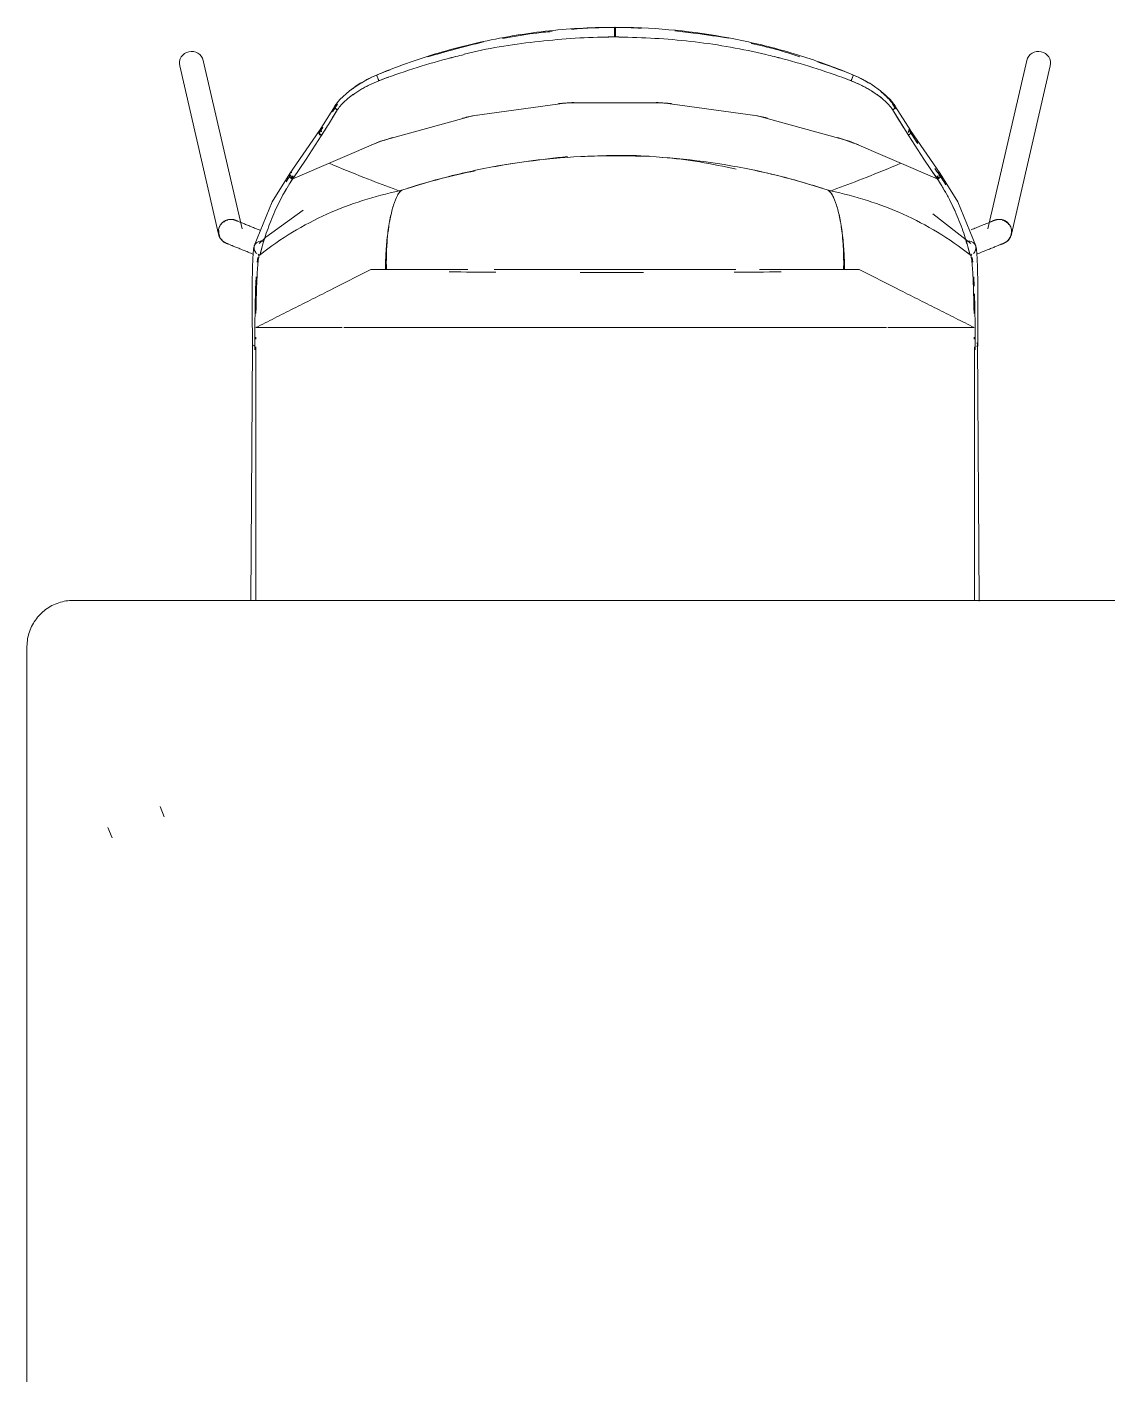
# Model space of a CAD drawing. Header units: millimetres. Extents: x 155920 to 295199, y -4084 to 97293.
# Drawn here: x 188936 to 189633, y 25275 to 26146 of the extents above; entities that cross this region are included whole.
import ezdxf

# ---------------------------------------------------------------- set-up
doc = ezdxf.new("R2010")
doc.units = ezdxf.units.MM
doc.header["$MEASUREMENT"] = 0
doc.layers.add('I-FURN', color=8, linetype='CONTINUOUS', lineweight=9)

msp = doc.modelspace()

# ---------------------------------------------------------------- linework, layer by layer
at = {"layer": 'I-FURN'}
for p, q in [((189315.27, 26145.24), (189315.27, 26145.35)), ((189315.27, 26144.93), (189315.27, 26145.24)), ((189315.27, 26144.43), (189315.27, 26144.93)), ((189315.27, 26143.79), (189315.27, 26144.43)), ((189315.27, 26143.04), (189315.27, 26143.79)), ((189315.73, 26145.35), (189315.73, 26145.24)), ((189315.73, 26145.24), (189315.73, 26144.93)), ((189315.73, 26144.93), (189315.73, 26144.43)), ((189315.73, 26144.43), (189315.73, 26143.79)), ((189315.73, 26143.79), (189315.73, 26143.04)), ((189315.27, 26142.23), (189315.27, 26143.04)), ((189315.27, 26141.43), (189315.27, 26142.23)), ((189315.27, 26140.67), (189315.27, 26141.43)), ((189315.27, 26140.03), (189315.27, 26140.67)), ((189315.28, 26139.54), (189315.27, 26140.03)), ((189315.28, 26139.22), (189315.28, 26139.54)), ((189315.73, 26143.04), (189315.73, 26142.23)), ((189315.73, 26142.23), (189315.73, 26141.43)), ((189315.73, 26141.43), (189315.73, 26140.67)), ((189315.73, 26140.67), (189315.73, 26140.03)), ((189315.73, 26140.03), (189315.73, 26139.54)), ((189315.73, 26139.54), (189315.73, 26139.22)), ((189034.21, 26120.47), (189059.33, 26011.66)), ((189074.53, 26015.17), (189049.41, 26123.98)), ((189581.59, 26123.98), (189556.47, 26015.17)), ((189571.67, 26011.66), (189596.8, 26120.47)), ((189149.24, 26108.14), (189156.43, 26112.22)), ((189161.42, 26114.51), (189161.45, 26114.41)), ((189161.45, 26114.41), (189161.53, 26114.21)), ((189161.53, 26114.21), (189161.65, 26113.91)), ((189161.65, 26113.91), (189161.79, 26113.54)), ((189161.79, 26113.54), (189161.96, 26113.11)), ((189161.96, 26113.11), (189162.14, 26112.66)), ((189162.14, 26112.66), (189162.32, 26112.2)), ((189162.32, 26112.2), (189162.49, 26111.78)), ((189162.49, 26111.78), (189162.64, 26111.4)), ((189162.64, 26111.4), (189162.76, 26111.1)), ((189162.76, 26111.1), (189162.84, 26110.89)), ((189162.84, 26110.89), (189162.88, 26110.78)), ((189468.12, 26110.78), (189468.16, 26110.89)), ((189468.16, 26110.89), (189468.25, 26111.1)), ((189468.25, 26111.1), (189468.37, 26111.4)), ((189468.37, 26111.4), (189468.52, 26111.78)), ((189468.52, 26111.78), (189468.69, 26112.2)), ((189468.69, 26112.2), (189468.87, 26112.66)), ((189468.87, 26112.66), (189469.04, 26113.11)), ((189469.04, 26113.11), (189469.21, 26113.54)), ((189469.21, 26113.54), (189469.36, 26113.91)), ((189469.36, 26113.91), (189469.47, 26114.21)), ((189469.47, 26114.21), (189469.55, 26114.41)), ((189469.55, 26114.41), (189469.59, 26114.51)), ((189481.77, 26108.14), (189474.57, 26112.22)), ((189137.73, 26098.8), (189143.89, 26104.37)), ((189143.89, 26104.37), (189149.24, 26108.14)), ((189487.12, 26104.37), (189481.77, 26108.14)), ((189493.28, 26098.8), (189487.12, 26104.37)), ((189124.23, 26078.22), (189134.63, 26094.72)), ((189136.24, 26092.18), (189132.75, 26086.55)), ((189132.97, 26090.74), (189136.22, 26095.95)), ((189134.54, 26094.58), (189137.73, 26098.8)), ((189284.62, 26096.5), (189223.42, 26088.19)), ((189346.39, 26096.49), (189284.62, 26096.5)), ((189407.59, 26088.19), (189346.39, 26096.49)), ((189496.46, 26094.58), (189493.28, 26098.8)), ((189494.75, 26092.19), (189495.18, 26092.24)), ((189496.81, 26092.7), (189494.76, 26095.98)), ((189494.76, 26092.18), (189505.4, 26075.18)), ((189495.18, 26092.24), (189495.6, 26092.4)), ((189495.6, 26095.23), (189495.19, 26095.28)), ((189495.98, 26095.07), (189495.6, 26095.23)), ((189495.6, 26092.4), (189495.97, 26092.64)), ((189495.97, 26092.64), (189496.28, 26092.96)), ((189496.28, 26094.83), (189495.98, 26095.07)), ((189496.5, 26094.51), (189496.28, 26094.83)), ((189496.28, 26092.96), (189496.49, 26093.33)), ((189506.63, 26078.44), (189496.42, 26094.64)), ((189496.49, 26093.33), (189496.61, 26093.73)), ((189496.61, 26094.13), (189496.5, 26094.51)), ((189496.61, 26093.73), (189496.61, 26094.13)), ((189223.42, 26088.19), (189163.94, 26071.73)), ((189467.07, 26071.73), (189407.59, 26088.19)), ((189105.42, 26050.88), (189124.47, 26078.58)), ((189125.61, 26075.18), (189115.92, 26060.19)), ((189124.24, 26078), (189124.23, 26077.58)), ((189124.36, 26078.39), (189124.24, 26078)), ((189124.28, 26077.05), (189125.55, 26079.03)), ((189124.34, 26077.17), (189124.54, 26076.77)), ((189124.58, 26078.73), (189124.36, 26078.39)), ((189124.54, 26076.77), (189124.84, 26076.43)), ((189124.89, 26079), (189124.58, 26078.73)), ((189124.84, 26076.43), (189125.21, 26076.17)), ((189125.21, 26076.17), (189125.63, 26075.99)), ((189125.55, 26079.03), (189126.61, 26080.68)), ((189128.99, 26080.55), (189125.61, 26075.18)), ((189125.63, 26075.99), (189126.07, 26075.91)), ((189125.86, 26077.78), (189125.69, 26079.26)), ((189504.93, 26075.91), (189505.38, 26075.99)), ((189505.46, 26075.86), (189505.02, 26075.78)), ((189505.31, 26079.26), (189505.12, 26077.58)), ((189505.2, 26077.41), (189505.39, 26079.13)), ((189505.38, 26075.99), (189505.8, 26076.17)), ((189505.4, 26075.18), (189515.08, 26060.19)), ((189510.82, 26070.74), (189505.46, 26079.03)), ((189505.88, 26076.04), (189505.46, 26075.86)), ((189505.8, 26076.17), (189506.16, 26076.43)), ((189506.25, 26076.3), (189505.88, 26076.04)), ((189506.42, 26078.73), (189506.11, 26079)), ((189506.16, 26076.43), (189506.46, 26076.77)), ((189506.2, 26078.87), (189506.51, 26078.6)), ((189506.54, 26076.64), (189506.25, 26076.3)), ((189506.64, 26078.39), (189506.42, 26078.73)), ((189506.46, 26076.77), (189506.67, 26077.17)), ((189506.51, 26078.6), (189506.73, 26078.26)), ((189525.58, 26050.88), (189506.54, 26078.58)), ((189506.75, 26077.03), (189506.54, 26076.64)), ((189506.76, 26078), (189506.64, 26078.39)), ((189506.67, 26077.17), (189506.77, 26077.58)), ((189506.73, 26078.26), (189506.84, 26077.87)), ((189506.85, 26077.45), (189506.75, 26077.03)), ((189163.94, 26071.73), (189107.29, 26047.42)), ((189523.71, 26047.42), (189467.07, 26071.73)), ((189115.92, 26060.19), (189107.29, 26047.42)), ((189515.08, 26060.19), (189523.71, 26047.42)), ((189093.88, 26032.5), (189105.42, 26050.88)), ((189105.02, 26049.58), (189105.06, 26050.06)), ((189105.09, 26049.1), (189105.02, 26049.58)), ((189105.06, 26050.06), (189105.21, 26050.51)), ((189105.27, 26048.66), (189105.09, 26049.1)), ((189105.21, 26050.51), (189107.28, 26047.55)), ((189105.54, 26048.26), (189105.27, 26048.66)), ((189105.9, 26047.94), (189105.54, 26048.26)), ((189107.28, 26047.55), (189107.17, 26049.32)), ((189107.18, 26049.32), (189107.28, 26047.55)), ((189107.28, 26047.55), (189107.22, 26049.36)), ((189107.28, 26047.55), (189107.22, 26049.36)), ((189523.86, 26051.54), (189522.75, 26053.1)), ((189523.78, 26049.36), (189523.72, 26047.55)), ((189523.78, 26049.36), (189523.72, 26047.55)), ((189523.83, 26049.32), (189523.72, 26047.55)), ((189523.72, 26047.55), (189523.83, 26049.32)), ((189523.72, 26047.55), (189524.55, 26048.73)), ((189524.78, 26049.07), (189525.79, 26050.51)), ((189525.46, 26048.26), (189525.1, 26047.94)), ((189525.74, 26048.66), (189525.46, 26048.26)), ((189537.12, 26032.5), (189525.58, 26050.88)), ((189525.92, 26049.1), (189525.74, 26048.66)), ((189525.79, 26050.51), (189525.94, 26050.06)), ((189525.99, 26049.58), (189525.92, 26049.1)), ((189525.94, 26050.06), (189525.99, 26049.58)), ((189106.33, 26047.71), (189105.9, 26047.94)), ((189106.8, 26047.58), (189106.33, 26047.71)), ((189107.28, 26047.55), (189106.8, 26047.58)), ((189524.21, 26047.58), (189523.72, 26047.55)), ((189524.67, 26047.71), (189524.21, 26047.58)), ((189525.1, 26047.94), (189524.67, 26047.71)), ((189082.38, 26004.07), (189093.88, 26032.5)), ((189548.62, 26004.07), (189537.12, 26032.5)), ((189114.07, 26027.18), (189089.81, 26009.65)), ((189545.38, 26005.75), (189520.81, 26024.92)), ((189059.21, 26013.36), (189059.22, 26013.68)), ((189059.21, 26013.04), (189059.21, 26013.36)), ((189059.22, 26013.68), (189059.24, 26013.99)), ((189059.24, 26013.99), (189059.28, 26014.31)), ((189059.28, 26014.31), (189059.33, 26014.63)), ((189059.33, 26014.63), (189059.39, 26014.94)), ((189059.39, 26014.94), (189059.46, 26015.25)), ((189059.46, 26015.25), (189059.55, 26015.56)), ((189059.55, 26015.56), (189059.65, 26015.87)), ((189059.65, 26015.87), (189059.76, 26016.17)), ((189059.76, 26016.17), (189059.79, 26016.25)), ((189059.79, 26016.25), (189059.92, 26016.54)), ((189059.92, 26016.54), (189060.05, 26016.83)), ((189060.05, 26016.83), (189060.2, 26017.11)), ((189060.2, 26017.11), (189060.36, 26017.39)), ((189060.36, 26017.39), (189060.53, 26017.66)), ((189060.53, 26017.66), (189060.72, 26017.92)), ((189060.72, 26017.92), (189060.91, 26018.18)), ((189060.91, 26018.18), (189061.11, 26018.43)), ((189061.11, 26018.43), (189061.32, 26018.67)), ((189061.32, 26018.67), (189061.54, 26018.9)), ((189061.54, 26018.9), (189061.77, 26019.12)), ((189061.77, 26019.12), (189062.01, 26019.33)), ((189062.01, 26019.33), (189062.26, 26019.54)), ((189062.26, 26019.54), (189062.52, 26019.73)), ((189062.52, 26019.73), (189062.78, 26019.91)), ((189062.78, 26019.91), (189063.05, 26020.08)), ((189063.05, 26020.08), (189063.33, 26020.24)), ((189063.33, 26020.24), (189063.61, 26020.39)), ((189063.61, 26020.39), (189063.9, 26020.53)), ((189063.9, 26020.53), (189064.19, 26020.66)), ((189064.19, 26020.66), (189064.49, 26020.77)), ((189064.49, 26020.77), (189064.79, 26020.88)), ((189064.79, 26020.88), (189065.1, 26020.97)), ((189065.1, 26020.97), (189065.41, 26021.05)), ((189065.41, 26021.05), (189065.72, 26021.11)), ((189065.72, 26021.11), (189066.04, 26021.16)), ((189066.04, 26021.16), (189066.36, 26021.2)), ((189066.36, 26021.2), (189066.67, 26021.23)), ((189066.67, 26021.23), (189066.99, 26021.25)), ((189066.99, 26021.25), (189067.31, 26021.25)), ((189067.31, 26021.25), (189067.63, 26021.24)), ((189067.63, 26021.24), (189067.95, 26021.22)), ((189067.95, 26021.22), (189068.27, 26021.18)), ((189068.27, 26021.18), (189068.59, 26021.13)), ((189068.59, 26021.13), (189068.9, 26021.07)), ((189068.9, 26021.07), (189069.21, 26021)), ((189069.21, 26021), (189069.52, 26020.91)), ((189069.52, 26020.91), (189069.82, 26020.81)), ((189069.82, 26020.81), (189070.12, 26020.7)), ((189070.12, 26020.7), (189070.21, 26020.67)), ((189070.21, 26020.66), (189070.21, 26020.67)), ((189070.21, 26020.67), (189070.22, 26020.66)), ((189070.25, 26020.65), (189070.21, 26020.66)), ((189070.22, 26020.66), (189070.28, 26020.64)), ((189070.33, 26020.62), (189070.25, 26020.65)), ((189070.28, 26020.64), (189070.37, 26020.6)), ((189070.44, 26020.57), (189070.33, 26020.62)), ((189070.37, 26020.6), (189070.41, 26020.59)), ((189070.59, 26020.51), (189070.44, 26020.57)), ((189070.77, 26020.44), (189070.59, 26020.51)), ((189070.99, 26020.35), (189070.77, 26020.44)), ((189071.24, 26020.25), (189070.99, 26020.35)), ((189071.53, 26020.13), (189071.24, 26020.25)), ((189071.85, 26020), (189071.53, 26020.13)), ((189072.21, 26019.86), (189071.85, 26020)), ((189072.59, 26019.7), (189072.21, 26019.86)), ((189073.01, 26019.53), (189072.59, 26019.7)), ((189073.46, 26019.35), (189073.01, 26019.53)), ((189073.95, 26019.16), (189073.46, 26019.35)), ((189074.46, 26018.95), (189073.95, 26019.16)), ((189075, 26018.73), (189074.46, 26018.95)), ((189075.57, 26018.5), (189075, 26018.73)), ((189076.16, 26018.26), (189075.57, 26018.5)), ((189076.79, 26018.01), (189076.16, 26018.26)), ((189077.44, 26017.75), (189076.79, 26018.01)), ((189078.11, 26017.47), (189077.44, 26017.75)), ((189078.8, 26017.19), (189078.11, 26017.47)), ((189079.52, 26016.9), (189078.8, 26017.19)), ((189080.26, 26016.6), (189079.52, 26016.9)), ((189081.02, 26016.3), (189080.26, 26016.6)), ((189081.8, 26015.98), (189081.02, 26016.3)), ((189082.6, 26015.66), (189081.8, 26015.98)), ((189083.41, 26015.33), (189082.6, 26015.66)), ((189084.23, 26015), (189083.41, 26015.33)), ((189085.07, 26014.66), (189084.23, 26015)), ((189085.93, 26014.32), (189085.07, 26014.66)), ((189546.46, 26014.87), (189545.62, 26014.53)), ((189547.29, 26015.21), (189546.46, 26014.87)), ((189548.11, 26015.54), (189547.29, 26015.21)), ((189548.91, 26015.86), (189548.11, 26015.54)), ((189549.7, 26016.18), (189548.91, 26015.86)), ((189550.46, 26016.49), (189549.7, 26016.18)), ((189551.21, 26016.79), (189550.46, 26016.49)), ((189551.94, 26017.09), (189551.21, 26016.79)), ((189552.64, 26017.37), (189551.94, 26017.09)), ((189553.32, 26017.65), (189552.64, 26017.37)), ((189553.98, 26017.91), (189553.32, 26017.65)), ((189554.61, 26018.17), (189553.98, 26017.91)), ((189555.22, 26018.41), (189554.61, 26018.17)), ((189555.8, 26018.65), (189555.22, 26018.41)), ((189556.35, 26018.87), (189555.8, 26018.65)), ((189556.87, 26019.08), (189556.35, 26018.87)), ((189557.36, 26019.28), (189556.87, 26019.08)), ((189557.83, 26019.47), (189557.36, 26019.28)), ((189558.26, 26019.64), (189557.83, 26019.47)), ((189558.66, 26019.8), (189558.26, 26019.64)), ((189559.02, 26019.95), (189558.66, 26019.8)), ((189559.36, 26020.09), (189559.02, 26019.95)), ((189559.66, 26020.21), (189559.36, 26020.09)), ((189559.92, 26020.31), (189559.66, 26020.21)), ((189560.15, 26020.41), (189559.92, 26020.31)), ((189560.35, 26020.49), (189560.15, 26020.41)), ((189560.51, 26020.55), (189560.35, 26020.49)), ((189560.64, 26020.6), (189560.51, 26020.55)), ((189560.6, 26020.59), (189560.7, 26020.63)), ((189560.73, 26020.64), (189560.64, 26020.6)), ((189560.7, 26020.63), (189560.77, 26020.65)), ((189560.78, 26020.66), (189560.73, 26020.64)), ((189560.77, 26020.65), (189560.8, 26020.67)), ((189560.8, 26020.67), (189560.78, 26020.66)), ((189560.8, 26020.67), (189561.1, 26020.78)), ((189560.8, 26020.67), (189560.8, 26020.67)), ((189561.1, 26020.78), (189561.4, 26020.88)), ((189561.4, 26020.88), (189561.71, 26020.97)), ((189561.71, 26020.97), (189562.02, 26021.05)), ((189562.02, 26021.05), (189562.33, 26021.12)), ((189562.33, 26021.12), (189562.65, 26021.17)), ((189562.65, 26021.17), (189562.96, 26021.21)), ((189562.96, 26021.21), (189563.28, 26021.23)), ((189563.28, 26021.23), (189563.6, 26021.25)), ((189563.6, 26021.25), (189563.92, 26021.25)), ((189563.92, 26021.25), (189564.24, 26021.24)), ((189564.24, 26021.24), (189564.56, 26021.21)), ((189564.56, 26021.21), (189564.88, 26021.18)), ((189564.88, 26021.18), (189565.2, 26021.13)), ((189565.2, 26021.13), (189565.51, 26021.06)), ((189565.51, 26021.06), (189565.82, 26020.99)), ((189565.82, 26020.99), (189566.13, 26020.9)), ((189566.13, 26020.9), (189566.43, 26020.8)), ((189566.43, 26020.8), (189566.73, 26020.69)), ((189566.73, 26020.69), (189567.03, 26020.57)), ((189567.03, 26020.57), (189567.32, 26020.43)), ((189567.32, 26020.43), (189567.6, 26020.29)), ((189567.6, 26020.29), (189567.88, 26020.13)), ((189567.88, 26020.13), (189568.15, 26019.96)), ((189568.15, 26019.96), (189568.42, 26019.78)), ((189568.42, 26019.78), (189568.68, 26019.59)), ((189568.68, 26019.59), (189568.92, 26019.39)), ((189568.92, 26019.39), (189569.17, 26019.18)), ((189569.17, 26019.18), (189569.4, 26018.96)), ((189569.4, 26018.96), (189569.62, 26018.73)), ((189569.62, 26018.73), (189569.84, 26018.49)), ((189569.84, 26018.49), (189570.04, 26018.25)), ((189570.04, 26018.25), (189570.24, 26017.99)), ((189570.24, 26017.99), (189570.42, 26017.73)), ((189570.42, 26017.73), (189570.6, 26017.46)), ((189570.6, 26017.46), (189570.76, 26017.19)), ((189570.76, 26017.19), (189570.91, 26016.91)), ((189570.91, 26016.91), (189571.05, 26016.62)), ((189571.05, 26016.62), (189571.18, 26016.33)), ((189571.18, 26016.33), (189571.21, 26016.25)), ((189571.21, 26016.25), (189571.33, 26015.95)), ((189571.33, 26015.95), (189571.43, 26015.64)), ((189571.43, 26015.64), (189571.52, 26015.34)), ((189571.52, 26015.34), (189571.6, 26015.03)), ((189571.6, 26015.03), (189571.66, 26014.71)), ((189571.66, 26014.71), (189571.71, 26014.4)), ((189571.71, 26014.4), (189571.75, 26014.08)), ((189571.75, 26014.08), (189571.78, 26013.76)), ((189571.78, 26013.76), (189571.79, 26013.44)), ((189571.79, 26013.44), (189571.79, 26013.12)), ((189059.23, 26012.72), (189059.21, 26013.04)), ((189059.25, 26012.4), (189059.23, 26012.72)), ((189059.29, 26012.08), (189059.25, 26012.4)), ((189059.35, 26011.76), (189059.29, 26012.08)), ((189059.41, 26011.45), (189059.35, 26011.76)), ((189059.49, 26011.14), (189059.41, 26011.45)), ((189059.58, 26010.83), (189059.49, 26011.14)), ((189059.68, 26010.53), (189059.58, 26010.83)), ((189059.8, 26010.23), (189059.68, 26010.53)), ((189059.93, 26009.94), (189059.8, 26010.23)), ((189060.06, 26009.65), (189059.93, 26009.94)), ((189060.21, 26009.37), (189060.06, 26009.65)), ((189060.37, 26009.09), (189060.21, 26009.37)), ((189060.55, 26008.82), (189060.37, 26009.09)), ((189060.73, 26008.56), (189060.55, 26008.82)), ((189060.92, 26008.3), (189060.73, 26008.56)), ((189061.12, 26008.05), (189060.92, 26008.3)), ((189061.34, 26007.82), (189061.12, 26008.05)), ((189061.56, 26007.59), (189061.34, 26007.82)), ((189061.79, 26007.36), (189061.56, 26007.59)), ((189062.03, 26007.15), (189061.79, 26007.36)), ((189062.28, 26006.95), (189062.03, 26007.15)), ((189062.53, 26006.76), (189062.28, 26006.95)), ((189062.8, 26006.58), (189062.53, 26006.76)), ((189063.07, 26006.4), (189062.8, 26006.58)), ((189063.34, 26006.24), (189063.07, 26006.4)), ((189063.63, 26006.1), (189063.34, 26006.24)), ((189063.92, 26005.96), (189063.63, 26006.1)), ((189064.21, 26005.83), (189063.92, 26005.96)), ((189064.24, 26005.82), (189064.21, 26005.83)), ((189064.21, 26005.83), (189064.21, 26005.83)), ((189064.21, 26005.83), (189064.23, 26005.83)), ((189064.23, 26005.83), (189064.28, 26005.8)), ((189064.31, 26005.79), (189064.24, 26005.82)), ((189064.28, 26005.8), (189064.37, 26005.77)), ((189064.41, 26005.75), (189064.31, 26005.79)), ((189064.37, 26005.77), (189064.5, 26005.72)), ((189064.5, 26005.72), (189064.66, 26005.65)), ((189064.66, 26005.65), (189064.86, 26005.57)), ((189064.86, 26005.57), (189065.09, 26005.48)), ((189065.09, 26005.48), (189065.35, 26005.37)), ((189065.35, 26005.37), (189065.65, 26005.25)), ((189065.65, 26005.25), (189065.99, 26005.12)), ((189065.99, 26005.12), (189066.35, 26004.97)), ((189066.35, 26004.97), (189066.75, 26004.81)), ((189066.75, 26004.81), (189067.18, 26004.63)), ((189067.18, 26004.63), (189067.65, 26004.45)), ((189067.65, 26004.45), (189068.14, 26004.25)), ((189082.26, 26003.52), (189082.59, 26004.63)), ((189082.3, 26003.84), (189082.63, 26004.61)), ((189082.63, 26004.61), (189083.22, 26005.47)), ((189083.22, 26005.47), (189084.15, 26006.29)), ((189084.15, 26006.29), (189085.27, 26006.85)), ((189085.27, 26006.85), (189086.17, 26007.08)), ((189089.81, 26009.65), (189085.61, 26005.74)), ((189086.17, 26007.08), (189087.55, 26007.13)), ((189087.55, 26007.13), (189088.59, 26006.92)), ((189543.45, 26007.13), (189542.41, 26006.92)), ((189544.83, 26007.08), (189543.45, 26007.13)), ((189545.73, 26006.85), (189544.83, 26007.08)), ((189546.86, 26006.29), (189545.73, 26006.85)), ((189547.78, 26005.47), (189546.86, 26006.29)), ((189548.37, 26004.61), (189547.78, 26005.47)), ((189548.7, 26003.84), (189548.37, 26004.61)), ((189548.41, 26004.63), (189548.74, 26003.52)), ((189563.05, 26004.32), (189563.53, 26004.52)), ((189563.53, 26004.52), (189563.98, 26004.7)), ((189563.98, 26004.7), (189564.4, 26004.87)), ((189564.4, 26004.87), (189564.79, 26005.02)), ((189564.79, 26005.02), (189565.14, 26005.17)), ((189565.14, 26005.17), (189565.47, 26005.3)), ((189565.47, 26005.3), (189565.75, 26005.41)), ((189565.75, 26005.41), (189566.01, 26005.52)), ((189566.01, 26005.52), (189566.22, 26005.6)), ((189566.22, 26005.6), (189566.41, 26005.68)), ((189566.41, 26005.68), (189566.56, 26005.74)), ((189566.56, 26005.74), (189566.67, 26005.78)), ((189566.63, 26005.77), (189566.59, 26005.75)), ((189566.72, 26005.8), (189566.63, 26005.77)), ((189566.67, 26005.78), (189566.74, 26005.81)), ((189566.77, 26005.83), (189566.72, 26005.8)), ((189566.74, 26005.81), (189566.78, 26005.83)), ((189566.79, 26005.83), (189566.77, 26005.83)), ((189566.78, 26005.83), (189566.79, 26005.83)), ((189566.87, 26005.87), (189566.79, 26005.83)), ((189567.16, 26005.99), (189566.87, 26005.87)), ((189567.45, 26006.13), (189567.16, 26005.99)), ((189567.73, 26006.29), (189567.45, 26006.13)), ((189568.01, 26006.45), (189567.73, 26006.29)), ((189568.28, 26006.62), (189568.01, 26006.45)), ((189568.54, 26006.81), (189568.28, 26006.62)), ((189568.79, 26007), (189568.54, 26006.81)), ((189569.04, 26007.21), (189568.79, 26007)), ((189569.28, 26007.42), (189569.04, 26007.21)), ((189569.5, 26007.65), (189569.28, 26007.42)), ((189569.72, 26007.88), (189569.5, 26007.65)), ((189569.93, 26008.12), (189569.72, 26007.88)), ((189570.13, 26008.37), (189569.93, 26008.12)), ((189570.32, 26008.63), (189570.13, 26008.37)), ((189570.5, 26008.89), (189570.32, 26008.63)), ((189570.67, 26009.16), (189570.5, 26008.89)), ((189570.83, 26009.44), (189570.67, 26009.16)), ((189570.98, 26009.73), (189570.83, 26009.44)), ((189571.11, 26010.02), (189570.98, 26009.73)), ((189571.24, 26010.31), (189571.11, 26010.02)), ((189571.35, 26010.61), (189571.24, 26010.31)), ((189571.45, 26010.92), (189571.35, 26010.61)), ((189571.53, 26011.22), (189571.45, 26010.92)), ((189571.61, 26011.54), (189571.53, 26011.22)), ((189571.67, 26011.85), (189571.61, 26011.54)), ((189571.72, 26012.17), (189571.67, 26011.85)), ((189571.76, 26012.48), (189571.72, 26012.17)), ((189571.78, 26012.8), (189571.76, 26012.48)), ((189571.79, 26013.12), (189571.78, 26012.8)), ((189068.14, 26004.25), (189068.66, 26004.03)), ((189068.66, 26004.03), (189069.21, 26003.81)), ((189069.21, 26003.81), (189069.79, 26003.58)), ((189069.79, 26003.58), (189070.4, 26003.33)), ((189070.4, 26003.33), (189071.03, 26003.08)), ((189071.03, 26003.08), (189071.69, 26002.81)), ((189071.69, 26002.81), (189072.37, 26002.54)), ((189072.37, 26002.54), (189073.07, 26002.25)), ((189073.07, 26002.25), (189073.8, 26001.96)), ((189073.8, 26001.96), (189074.55, 26001.66)), ((189074.55, 26001.66), (189075.31, 26001.35)), ((189075.31, 26001.35), (189076.1, 26001.03)), ((189076.1, 26001.03), (189076.9, 26000.71)), ((189076.9, 26000.71), (189077.72, 26000.38)), ((189077.72, 26000.38), (189078.55, 26000.04)), ((189078.55, 26000.04), (189079.39, 25999.7)), ((189079.39, 25999.7), (189080.25, 25999.35)), ((189080.25, 25999.35), (189081.12, 25999)), ((189081.12, 25999), (189081.99, 25998.65)), ((189081.21, 25989.94), (189081.43, 25996)), ((189081.43, 25996), (189081.89, 26001.89)), ((189081.89, 26001.89), (189082.3, 26003.84)), ((189082.53, 26001.22), (189082.25, 26002.36)), ((189083.1, 26000.18), (189082.53, 26001.22)), ((189084.29, 25993.49), (189084.8, 25996.58)), ((189085.1, 25997.58), (189085.56, 25998.37)), ((189545.45, 25998.37), (189545.9, 25997.58)), ((189546.2, 25996.58), (189546.72, 25993.49)), ((189548.48, 26001.22), (189547.91, 26000.18)), ((189548.76, 26002.36), (189548.48, 26001.22)), ((189549.11, 26001.89), (189548.7, 26003.84)), ((189549.57, 25996), (189549.11, 26001.89)), ((189549.34, 25998.78), (189550.21, 25999.13)), ((189549.8, 25989.94), (189549.57, 25996)), ((189550.21, 25999.13), (189551.07, 25999.48)), ((189551.07, 25999.48), (189551.92, 25999.83)), ((189551.92, 25999.83), (189552.76, 26000.16)), ((189552.76, 26000.16), (189553.59, 26000.5)), ((189553.59, 26000.5), (189554.4, 26000.83)), ((189554.4, 26000.83), (189555.2, 26001.15)), ((189555.2, 26001.15), (189555.98, 26001.46)), ((189555.98, 26001.46), (189556.73, 26001.77)), ((189556.73, 26001.77), (189557.47, 26002.07)), ((189557.47, 26002.07), (189558.19, 26002.36)), ((189558.19, 26002.36), (189558.89, 26002.64)), ((189558.89, 26002.64), (189559.56, 26002.91)), ((189559.56, 26002.91), (189560.21, 26003.17)), ((189560.21, 26003.17), (189560.83, 26003.42)), ((189560.83, 26003.42), (189561.43, 26003.67)), ((189561.43, 26003.67), (189562, 26003.9)), ((189562, 26003.9), (189562.54, 26004.11)), ((189562.54, 26004.11), (189563.05, 26004.32)), ((189081.02, 25979.61), (189081.21, 25989.94)), ((189132.98, 25976.31), (189157.74, 25988.77)), ((189157.74, 25988.77), (189220.44, 25988.77)), ((189237.35, 25988.77), (189315.5, 25988.77)), ((189315.5, 25988.77), (189393.65, 25988.77)), ((189408.86, 25988.77), (189473.26, 25988.77)), ((189473.26, 25988.77), (189498.02, 25976.31)), ((189549.99, 25979.61), (189549.8, 25989.94)), ((189080.97, 25963.19), (189081.02, 25979.61)), ((189083.27, 25976.23), (189083.57, 25984.16)), ((189547.44, 25984.12), (189547.67, 25978.11)), ((189550.04, 25963.19), (189549.99, 25979.61)), ((189083.02, 25964.41), (189083.27, 25976.23)), ((189547.82, 25973.03), (189547.99, 25964.41)), ((189081.16, 25939.24), (189080.97, 25963.19)), ((189082.86, 25951.57), (189083.02, 25964.41)), ((189083.49, 25960.38), (189083.65, 25965.14)), ((189083.65, 25965.14), (189083.66, 25965.28)), ((189547.35, 25965.28), (189547.51, 25960.38)), ((189547.99, 25964.41), (189548.14, 25951.55)), ((189549.85, 25939.24), (189550.04, 25963.19)), ((189082.76, 25938.18), (189082.86, 25951.57)), ((189139.22, 25951.31), (189090.55, 25951.31)), ((189207.49, 25951.31), (189150.06, 25951.31)), ((189279.09, 25951.31), (189218.89, 25951.31)), ((189345.74, 25951.31), (189285.59, 25951.31)), ((189412.08, 25951.31), (189352, 25951.31)), ((189480.92, 25951.31), (189423.58, 25951.31)), ((189540.46, 25951.31), (189491.84, 25951.31)), ((189548.14, 25951.55), (189548.24, 25938.18)), ((189080.16, 25774.91), (189081.18, 25939.81)), ((189081.35, 25939.9), (189081.2, 25939.84)), ((189081.2, 25939.84), (189081.2, 25939.77)), ((189081.65, 25939.96), (189081.35, 25939.9)), ((189081.38, 25939.7), (189081.69, 25939.64)), ((189081.69, 25939.64), (189082.14, 25939.59)), ((189082.14, 25939.59), (189082.69, 25939.56)), ((189082.7, 25936.94), (189082.76, 25938.18)), ((189548.24, 25938.18), (189548.3, 25936.94)), ((189549.31, 25941.08), (189549.63, 25941.14)), ((189549.66, 25941.33), (189549.36, 25941.39)), ((189549.8, 25941.2), (189549.81, 25941.27)), ((189550.85, 25774.61), (189549.82, 25941.24)), ((188948.56, 25769.77), (188947.59, 25769.08)), ((188949.57, 25770.43), (188948.56, 25769.77)), ((188950.6, 25771.05), (188949.57, 25770.43)), ((188951.65, 25771.62), (188950.6, 25771.05)), ((188952.72, 25772.16), (188951.65, 25771.62)), ((188953.82, 25772.65), (188952.72, 25772.16)), ((188954.93, 25773.09), (188953.82, 25772.65)), ((188956.06, 25773.49), (188954.93, 25773.09)), ((188957.21, 25773.85), (188956.06, 25773.49)), ((188958.37, 25774.15), (188957.21, 25773.85)), ((188959.54, 25774.42), (188958.37, 25774.15)), ((188960.72, 25774.63), (188959.54, 25774.42)), ((188961.91, 25774.8), (188960.72, 25774.63)), ((188963.1, 25774.92), (188961.91, 25774.8)), ((188964.3, 25774.99), (188963.1, 25774.92)), ((188965.5, 25775.01), (188964.3, 25774.99)), ((190905.5, 25775.01), (188965.5, 25775.01)), ((188940.26, 25761.22), (188939.63, 25760.2)), ((188940.93, 25762.22), (188940.26, 25761.22)), ((188941.63, 25763.19), (188940.93, 25762.22)), ((188942.38, 25764.13), (188941.63, 25763.19)), ((188943.16, 25765.04), (188942.38, 25764.13)), ((188943.98, 25765.91), (188943.16, 25765.04)), ((188944.83, 25766.76), (188943.98, 25765.91)), ((188945.72, 25767.57), (188944.83, 25766.76)), ((188946.64, 25768.34), (188945.72, 25767.57)), ((188947.59, 25769.08), (188946.64, 25768.34)), ((188936.44, 25752.46), (188936.17, 25751.29)), ((188936.76, 25753.62), (188936.44, 25752.46)), ((188937.13, 25754.76), (188936.76, 25753.62)), ((188937.54, 25755.88), (188937.13, 25754.76)), ((188938, 25756.99), (188937.54, 25755.88)), ((188938.5, 25758.08), (188938, 25756.99)), ((188939.04, 25759.15), (188938.5, 25758.08)), ((188939.63, 25760.2), (188939.04, 25759.15)), ((188935.54, 25746.54), (188935.5, 25745.34)), ((188935.5, 25745.34), (188935.5, 25745.01)), ((188935.5, 25745.01), (188935.5, 24805.01)), ((188935.63, 25747.73), (188935.54, 25746.54)), ((188935.76, 25748.93), (188935.63, 25747.73)), ((188935.94, 25750.11), (188935.76, 25748.93)), ((188936.17, 25751.29), (188935.94, 25750.11)), ((189021.59, 25641.85), (189024.28, 25635.21)), ((188990.5, 25621.64), (188987.85, 25628.29))]:
    msp.add_line(p, q, dxfattribs=at)
for centre, major_axis, ratio, start_param, end_param in [((189041.81, 26122.22), (-7.6, -1.75), 0.972413, 4.712389, 6.283185), ((189041.81, 26122.22), (-7.6, -1.75), 0.972413, 3.141593, 4.712389), ((189589.19, 26122.22), (7.6, -1.75), 0.972413, 1.570796, 3.141593), ((189589.19, 26122.22), (7.6, -1.75), 0.972413, 0, 1.570796), ((189066.93, 26013.41), (-7.6, -1.75), 0.972413, 4.712389, 6.806784), ((189067.41, 26013.17), (-3, -7.42), 0.991026, 4.974188, 5.437538), ((189067.41, 26013.17), (-3, -7.42), 0.991026, 3.952562, 4.18879), ((189564.07, 26013.41), (7.6, -1.75), 0.972413, 5.759587, 7.853982), ((189563.59, 26013.17), (3, -7.42), 0.991026, 1.832596, 2.330624), ((189067.41, 26013.17), (-3, -7.42), 0.991026, 5.759587, 6.437265), ((189563.59, 26013.17), (3, -7.42), 0.991026, 6.129106, 7.330383)]:
    msp.add_ellipse(centre, major_axis=major_axis, ratio=ratio, start_param=start_param, end_param=end_param, dxfattribs=at)
for points, knots in [([(189468.12, 26115.13), (189457.37, 26119.54), (189435.57, 26127.42), (189390.68, 26139.4), (189341.63, 26145.86), (189289.37, 26145.28), (189246.13, 26140.07), (189203.69, 26130.21), (189176.33, 26120.65), (189162.88, 26115.13)], [0, 0, 0, 0, 0.111111, 0.222222, 0.444444, 0.583333, 0.722222, 0.861111, 1, 1, 1, 1]), ([(189194.58, 26126.22), (189200.15, 26127.94), (189212.1, 26131.28), (189224.16, 26134.44), (189230.59, 26135.94)], [0.2224903, 0.2224903, 0.2224903, 0.2224903, 0.3333333, 0.4583693, 0.4583693, 0.4583693, 0.4583693]), ([(189310.07, 26139.08), (189294.59, 26138.89), (189263.72, 26136.54), (189232.94, 26131.82), (189217.95, 26127.92)], [0.036205, 0.036205, 0.036205, 0.036205, 0.3333333, 0.6307989, 0.6307989, 0.6307989, 0.6307989]), ([(189413, 26127.76), (189397.92, 26131.31), (189367.35, 26136.89), (189336.41, 26138.69), (189320.93, 26139.02)], [-0.6307833, -0.6307833, -0.6307833, -0.6307833, -0.3333333, -0.0362007, -0.0362007, -0.0362007, -0.0362007]), ([(189354.09, 26143.06), (189358.71, 26142.58), (189370.33, 26141.12), (189381.97, 26139.47), (189388.95, 26138.27)], [-0.754564, -0.754564, -0.754564, -0.754564, -0.6666667, -0.5325839, -0.5325839, -0.5325839, -0.5325839]), ([(189217.98, 26127.76), (189216.17, 26127.33), (189212.52, 26126.46), (189208.91, 26125.48), (189207.1, 26124.96)], [0.63092282, 0.63092282, 0.63092282, 0.63092282, 0.66666667, 0.70281944, 0.70281944, 0.70281944, 0.70281944]), ([(189403.59, 26134.95), (189408.96, 26133.75), (189419.52, 26131.28), (189429.84, 26128.01), (189434.91, 26126.31)], [-0.4375747, -0.4375747, -0.4375747, -0.4375747, -0.3333333, -0.2318157, -0.2318157, -0.2318157, -0.2318157]), ([(189423.92, 26125.03), (189422.1, 26125.51), (189418.47, 26126.43), (189414.84, 26127.35), (189413.03, 26127.8)], [-0.70282678, -0.70282678, -0.70282678, -0.70282678, -0.66666667, -0.63090723, -0.63090723, -0.63090723, -0.63090723]), ([(189136.24, 26092.18), (189136.83, 26093.16), (189138.42, 26095.19), (189141.24, 26097.94), (189143.93, 26100.17), (189146.15, 26101.84), (189148.56, 26103.5), (189151.15, 26105.11), (189153.89, 26106.67), (189157.73, 26108.66), (189160.8, 26109.97), (189162.88, 26110.79)], [0, 0, 0, 0, 0.166667, 0.333333, 0.416667, 0.5, 0.583333, 0.666667, 0.75, 0.833333, 1, 1, 1, 1]), ([(189161.42, 26114.51), (189159.27, 26113.59), (189155.12, 26111.66), (189149.51, 26108.4), (189146.34, 26106.15), (189144.91, 26105.04)], [-1, -1, -1, -1, -0.8333333, -0.6666667, -0.5061609, -0.5061609, -0.5061609, -0.5061609]), ([(189162.88, 26115.13), (189160.81, 26114.25), (189157.75, 26112.86), (189153.92, 26110.79), (189151.19, 26109.17), (189148.61, 26107.5), (189147, 26106.36), (189146.23, 26105.79)], [0, 0, 0, 0, 0.1666667, 0.25, 0.3333333, 0.4166667, 0.5, 0.5, 0.5, 0.5]), ([(189151.18, 26105.1), (189152.96, 26106.16), (189156.72, 26108.2), (189160.81, 26109.96), (189162.88, 26110.78)], [-0.3333333, -0.3333333, -0.3333333, -0.3333333, -0.1666667, -0.0000865, -0.0000865, -0.0000865, -0.0000865]), ([(189162.88, 26110.78), (189162.87, 26110.81), (189162.81, 26110.98), (189162.65, 26111.38), (189162.45, 26111.89), (189162.16, 26112.65), (189161.87, 26113.41), (189161.68, 26113.92), (189161.53, 26114.32), (189161.46, 26114.48), (189161.45, 26114.52)], [-1, -1, -1, -1, -0.833333, -0.75, -0.666667, -0.5, -0.333333, -0.25, -0.166667, 0, 0, 0, 0]), ([(189479.79, 26109.16), (189478.9, 26109.71), (189477.08, 26110.79), (189473.25, 26112.86), (189470.19, 26114.25), (189468.12, 26115.13)], [0.6666667, 0.6666667, 0.6666667, 0.6666667, 0.75, 0.8333333, 1, 1, 1, 1]), ([(189469.55, 26114.52), (189469.54, 26114.5), (189469.52, 26114.43), (189469.44, 26114.22), (189469.33, 26113.92), (189469.13, 26113.41), (189468.84, 26112.65), (189468.55, 26111.89), (189468.35, 26111.38), (189468.24, 26111.08), (189468.15, 26110.87), (189468.13, 26110.8), (189468.12, 26110.78)], [-1, -1, -1, -1, -0.916667, -0.833333, -0.75, -0.666667, -0.5, -0.333333, -0.25, -0.166667, -0.083333, 0, 0, 0, 0]), ([(189468.12, 26110.78), (189470.2, 26109.96), (189474.31, 26108.2), (189477.99, 26106.16), (189479.82, 26105.1)], [0.0000865, 0.0000865, 0.0000865, 0.0000865, 0.1666667, 0.3333333, 0.3333333, 0.3333333, 0.3333333]), ([(189472.38, 26109), (189473, 26108.72), (189474.6, 26107.97), (189477.11, 26106.67), (189479.85, 26105.11), (189482.44, 26103.5), (189484.85, 26101.84), (189487.07, 26100.17), (189489.77, 26097.94), (189492.59, 26095.19), (189494.17, 26093.16), (189494.76, 26092.18)], [0.1155675, 0.1155675, 0.1155675, 0.1155675, 0.1666667, 0.25, 0.3333333, 0.4166667, 0.5, 0.5833333, 0.6666667, 0.8333333, 1, 1, 1, 1]), ([(189494.76, 26095.98), (189494.17, 26096.96), (189492.97, 26098.49), (189490.87, 26100.69), (189489.13, 26102.3), (189487.88, 26103.37), (189487.27, 26103.86)], [0, 0, 0, 0, 0.1666667, 0.25, 0.3333333, 0.405951, 0.405951, 0.405951, 0.405951]), ([(189491.74, 26099.98), (189491.27, 26100.48), (189489.99, 26101.77), (189488.47, 26103.09), (189487.48, 26103.89)], [0.2558308, 0.2558308, 0.2558308, 0.2558308, 0.3333333, 0.4507099, 0.4507099, 0.4507099, 0.4507099]), ([(189125.84, 26075.55), (189127.51, 26078.18), (189130.91, 26083.56), (189134.45, 26089.26), (189136.25, 26092.18)], [0, 0, 0, 0, 0.5, 0.9953931, 0.9953931, 0.9953931, 0.9953931]), ([(189136.25, 26092.19), (189136.11, 26092.19), (189135.82, 26092.22), (189135.4, 26092.38), (189135.02, 26092.63), (189134.61, 26093.06), (189134.37, 26093.59), (189134.37, 26094), (189134.39, 26094.13)], [-1, -1, -1, -1, -0.9166667, -0.8333333, -0.75, -0.6666667, -0.5, -0.4166667, -0.4166667, -0.4166667, -0.4166667]), ([(189134.45, 26094.21), (189134.43, 26094.08), (189134.42, 26093.81), (189134.54, 26093.41), (189134.76, 26093.03), (189135.07, 26092.7), (189135.57, 26092.37), (189136.01, 26092.26), (189136.3, 26092.26)], [-0.5833333, -0.5833333, -0.5833333, -0.5833333, -0.5, -0.4166667, -0.3333333, -0.25, -0.1666667, 0, 0, 0, 0]), ([(189495.19, 26095.27), (189495.48, 26095.27), (189496.03, 26095.12), (189496.57, 26094.53), (189496.69, 26093.73), (189496.39, 26093.06), (189495.98, 26092.63), (189495.6, 26092.38), (189495.18, 26092.22), (189494.89, 26092.19), (189494.75, 26092.19)], [-1, -1, -1, -1, -0.833333, -0.666667, -0.5, -0.333333, -0.25, -0.166667, -0.083333, 0, 0, 0, 0]), ([(189494.75, 26092.18), (189496.53, 26089.29), (189500.02, 26083.68), (189503.38, 26078.36), (189505.02, 26075.78)], [0.0002356, 0.0002356, 0.0002356, 0.0002356, 0.5, 1, 1, 1, 1]), ([(189125.84, 26075.55), (189125.54, 26075.57), (189125.1, 26075.71), (189124.6, 26076.07), (189124.3, 26076.41), (189124.16, 26076.68), (189124.11, 26076.81)], [-1, -1, -1, -1, -0.8333333, -0.75, -0.6666667, -0.5833333, -0.5833333, -0.5833333, -0.5833333]), ([(189171.57, 26074.12), (189168.42, 26073.07), (189163.9, 26071.54), (189159.44, 26069.84), (189158.1, 26069.32)], [-0.11704847, -0.11704847, -0.11704847, -0.11704847, -0.09090909, -0.0795874, -0.0795874, -0.0795874, -0.0795874]), ([(189172.18, 26041.11), (189165.83, 26043.44), (189152.05, 26048.69), (189138.26, 26054.35), (189130.82, 26057.5)], [-0.9105873, -0.9105873, -0.9105873, -0.9105873, -0.5, -0.0187577, -0.0187577, -0.0187577, -0.0187577]), ([(189454.68, 26039.6), (189443.46, 26043.36), (189420.82, 26049.96), (189374.51, 26059.48), (189315.5, 26064.28), (189256.48, 26059.48), (189210.17, 26049.95), (189187.53, 26043.36), (189176.33, 26039.6)], [0, 0, 0, 0, 0.125, 0.25, 0.5, 0.75, 0.875, 1, 1, 1, 1]), ([(189236.77, 26055.23), (189244.33, 26056.61), (189260.24, 26058.94), (189276.35, 26061.01), (189284.79, 26061.84)], [-0.7822393, -0.7822393, -0.7822393, -0.7822393, -0.7, -0.6098459, -0.6098459, -0.6098459, -0.6098459]), ([(189500.18, 26057.5), (189492.74, 26054.34), (189478.96, 26048.68), (189465.17, 26043.48), (189458.82, 26041.13)], [-0.9812463, -0.9812463, -0.9812463, -0.9812463, -0.5, -0.0894127, -0.0894127, -0.0894127, -0.0894127]), ([(189107.28, 26047.55), (189107.1, 26047.55), (189106.73, 26047.6), (189106.2, 26047.81), (189105.74, 26048.14), (189105.26, 26048.72), (189104.95, 26049.61), (189105.15, 26050.51), (189105.56, 26051.09), (189105.99, 26051.42), (189106.32, 26051.56), (189106.5, 26051.61)], [-1, -1, -1, -1, -0.9166667, -0.8333333, -0.75, -0.6666667, -0.5, -0.3333333, -0.25, -0.1666667, -0.0833333, -0.0833333, -0.0833333, -0.0833333]), ([(189106.57, 26051.61), (189106.26, 26051.54), (189105.84, 26051.34), (189105.42, 26050.91), (189105.27, 26050.65), (189105.21, 26050.51)], [-0.8, -0.8, -0.8, -0.8, -0.4, -0.2, 0, 0, 0, 0]), ([(189523.97, 26051.68), (189524.33, 26051.68), (189524.88, 26051.53), (189525.44, 26051.09), (189525.75, 26050.66), (189525.93, 26050.15), (189525.98, 26049.61), (189525.87, 26049.08), (189525.63, 26048.57), (189525.26, 26048.14), (189524.8, 26047.81), (189524.28, 26047.6), (189523.91, 26047.55), (189523.72, 26047.55)], [-1, -1, -1, -1, -0.833333, -0.75, -0.666667, -0.583333, -0.5, -0.416667, -0.333333, -0.25, -0.166667, -0.083333, 0, 0, 0, 0]), ([(189525.79, 26050.51), (189525.7, 26050.72), (189525.45, 26051.1), (189524.83, 26051.54), (189524.29, 26051.67), (189523.98, 26051.67)], [-1, -1, -1, -1, -0.7, -0.4, 0, 0, 0, 0]), ([(189103.17, 26040.94), (189102.16, 26039.21), (189098.94, 26033.46), (189094.16, 26023.37), (189089.46, 26010.67), (189087.09, 26002.39), (189086.11, 25998.26)], [-0.859181, -0.859181, -0.859181, -0.859181, -0.75, -0.5, -0.25, 0, 0, 0, 0]), ([(189094.36, 26023.33), (189096.12, 26027.51), (189100.04, 26035.8), (189104.74, 26043.69), (189107.28, 26047.55)], [-0.5, -0.5, -0.5, -0.5, -0.25, -0.0000387, -0.0000387, -0.0000387, -0.0000387]), ([(189174.1, 26034.96), (189174.11, 26034.98), (189174.68, 26036.21), (189175.86, 26038.29), (189177.08, 26039.63), (189177.71, 26040.12)], [0.7840583, 0.7840583, 0.7840583, 0.7840583, 0.7857143, 0.8928571, 1, 1, 1, 1]), ([(189456.9, 26034.97), (189456.52, 26035.79), (189455.36, 26037.99), (189454.13, 26039.46), (189453.29, 26040.12)], [-0.2159469, -0.2159469, -0.2159469, -0.2159469, -0.1428571, 0, 0, 0, 0]), ([(189523.72, 26047.55), (189526.26, 26043.69), (189530.99, 26035.8), (189534.83, 26027.52), (189536.64, 26023.33)], [0.0000387, 0.0000387, 0.0000387, 0.0000387, 0.25, 0.5, 0.5, 0.5, 0.5]), ([(189527.11, 26042.15), (189528.39, 26040.03), (189531.86, 26033.89), (189536.84, 26023.37), (189541.55, 26010.67), (189543.91, 26002.39), (189544.9, 25998.26)], [0.1152922, 0.1152922, 0.1152922, 0.1152922, 0.25, 0.5, 0.75, 1, 1, 1, 1]), ([(189167.17, 25988.77), (189167.2, 25992.89), (189167.47, 26000.86), (189168.53, 26012.31), (189170.18, 26022.43), (189172.33, 26030.8), (189174.46, 26036.05), (189175.83, 26038.32), (189176.31, 26038.99)], [-1, -1, -1, -1, -0.8333333, -0.6666667, -0.5, -0.3333333, -0.1666667, -0.0807818, -0.0807818, -0.0807818, -0.0807818]), ([(189454.69, 26038.99), (189455.17, 26038.32), (189456.54, 26036.04), (189458.68, 26030.79), (189460.83, 26022.42), (189462.48, 26012.3), (189463.53, 26000.85), (189463.8, 25992.88), (189463.83, 25988.77)], [-0.9193728, -0.9193728, -0.9193728, -0.9193728, -0.8333333, -0.6666667, -0.5, -0.3333333, -0.1666667, 0, 0, 0, 0]), ([(189088.02, 26005.47), (189088.53, 26007.22), (189090.36, 26013.14), (189092.65, 26019.12), (189094.36, 26023.33)], [-0.8548188, -0.8548188, -0.8548188, -0.8548188, -0.75, -0.5000185, -0.5000185, -0.5000185, -0.5000185]), ([(189536.65, 26023.33), (189538.41, 26019.14), (189540.71, 26013.12), (189542.4, 26007.22), (189542.89, 26005.49)], [0.5000185, 0.5000185, 0.5000185, 0.5000185, 0.75, 0.8548188, 0.8548188, 0.8548188, 0.8548188]), ([(189167.79, 25988.79), (189167.71, 25991.93), (189167.71, 25998.5), (189168.25, 26008.02), (189168.94, 26013.94), (189169.32, 26016.56)], [0.0148525, 0.0148525, 0.0148525, 0.0148525, 0.1428571, 0.2857143, 0.4107474, 0.4107474, 0.4107474, 0.4107474]), ([(189463.21, 25988.79), (189463.27, 25991.06), (189463.29, 25994.62), (189463.18, 25999.42), (189462.95, 26004.6), (189462.49, 26010.41), (189461.96, 26014.69), (189461.68, 26016.56)], [-0.9851579, -0.9851579, -0.9851579, -0.9851579, -0.8928571, -0.8392857, -0.7857143, -0.6785714, -0.5893271, -0.5893271, -0.5893271, -0.5893271]), ([(189085.97, 25998.36), (189085.82, 25998.39), (189085.59, 25998.05), (189085.26, 25996.67), (189084.99, 25994.88), (189084.73, 25992.48), (189084.49, 25989.4), (189084.26, 25985.84), (189084, 25980.32), (189083.78, 25974.01), (189083.62, 25967.02), (189083.55, 25963.44), (189083.51, 25961.6)], [0.0303274, 0.0303274, 0.0303274, 0.0303274, 0.125, 0.1875, 0.25, 0.3125, 0.375, 0.4375, 0.5, 0.625, 0.6875, 0.75, 0.75, 0.75, 0.75]), ([(189547.49, 25961.6), (189547.46, 25963.43), (189547.39, 25967.02), (189547.22, 25974.01), (189547, 25980.32), (189546.74, 25985.84), (189546.52, 25989.4), (189546.27, 25992.47), (189546.02, 25994.88), (189545.74, 25996.67), (189545.42, 25998.09), (189545.18, 25998.27), (189545.03, 25998.28)], [-0.75, -0.75, -0.75, -0.75, -0.6875, -0.625, -0.5, -0.4375, -0.375, -0.3125, -0.25, -0.1875, -0.125, -0.0303274, -0.0303274, -0.0303274, -0.0303274]), ([(189547.06, 25999.29), (189547.21, 25999.42), (189547.72, 25999.89), (189548.38, 26000.87), (189548.73, 26002.17), (189548.7, 26003.05), (189548.64, 26003.42)], [-0.8461538, -0.8461538, -0.8461538, -0.8461538, -0.8076923, -0.7115385, -0.6153846, -0.5384615, -0.5384615, -0.5384615, -0.5384615]), ([(189333.97, 25986.88), (189327.82, 25986.87), (189314.11, 25986.86), (189300.5, 25986.89), (189293.03, 25986.92)], [-0.561934, -0.561934, -0.561934, -0.561934, -0.5, -0.4242935, -0.4242935, -0.4242935, -0.4242935]), ([(189083.33, 25951.32), (189087.32, 25953.33), (189093.36, 25956.37), (189101.5, 25960.46), (189107.64, 25963.56), (189113.85, 25966.68), (189120.12, 25969.83), (189126.4, 25973), (189130.59, 25975.11), (189132.68, 25976.16)], [-0.999743, -0.999743, -0.999743, -0.999743, -0.8333333, -0.75, -0.6666667, -0.5833333, -0.5, -0.4166667, -0.3333333, -0.3333333, -0.3333333, -0.3333333]), ([(189498.33, 25976.16), (189500.42, 25975.11), (189504.6, 25973), (189510.89, 25969.83), (189517.15, 25966.68), (189523.36, 25963.56), (189529.51, 25960.46), (189537.65, 25956.37), (189543.68, 25953.33), (189547.68, 25951.32)], [-0.6666667, -0.6666667, -0.6666667, -0.6666667, -0.5833333, -0.5, -0.4166667, -0.3333333, -0.25, -0.1666667, -0.000257, -0.000257, -0.000257, -0.000257]), ([(189081.35, 25939.04), (189081.19, 25939.13), (189081.12, 25939.26), (189081.22, 25939.39), (189081.3, 25939.43)], [-0.6, -0.6, -0.6, -0.6, -0.4, -0.3, -0.3, -0.3, -0.3]), ([(189549.38, 25939.54), (189549.63, 25939.47), (189549.95, 25939.3), (189549.77, 25939.09), (189549.48, 25938.96), (189549.35, 25938.92)], [-0.8, -0.8, -0.8, -0.8, -0.6, -0.4, -0.3, -0.3, -0.3, -0.3]), ([(189083.31, 25929.7), (189083.31, 25886.32), (189083.31, 25834.75), (189083.31, 25783.09), (189083.31, 25774.92)], [-0.9648346, -0.9648346, -0.9648346, -0.9648346, -0.5, -0.4126107, -0.4126107, -0.4126107, -0.4126107]), ([(189547.7, 25774.63), (189547.7, 25783.14), (189547.7, 25835.41), (189547.7, 25887.62), (189547.7, 25931.29)], [0.4094466, 0.4094466, 0.4094466, 0.4094466, 0.5, 0.9655933, 0.9655933, 0.9655933, 0.9655933])]:
    msp.add_open_spline(points, degree=3, knots=knots, dxfattribs=at)
for points in [[(189287.42, 26144.03), (189296.84, 26144.78), (189306.28, 26145.22), (189315.73, 26145.35)], [(189315.27, 26145.35), (189320.96, 26145.27), (189326.64, 26145.08), (189332.31, 26144.78)], [(189242.75, 26138.1), (189249.5, 26139.36), (189256.27, 26140.58), (189263.09, 26141.39)], [(189263.47, 26141.44), (189267.26, 26141.96), (189271.07, 26142.35), (189274.89, 26142.66)], [(189309.28, 26139.08), (189313.94, 26139.15), (189318.6, 26139.12), (189323.26, 26138.99)], [(189315.73, 26139.12), (189313.86, 26139.12), (189311.99, 26139.11), (189310.12, 26139.08)], [(189320.88, 26139.08), (189319.01, 26139.11), (189317.14, 26139.12), (189315.28, 26139.12)], [(189207.06, 26125.04), (189210.7, 26126), (189214.35, 26126.91), (189218.01, 26127.77)], [(189413.02, 26127.77), (189416.67, 26126.9), (189420.33, 26126.03), (189423.95, 26125.06)], [(189162.85, 26115.07), (189165.28, 26116.03), (189167.71, 26116.96), (189170.15, 26117.86)], [(189207.07, 26125.03), (189192.11, 26121.09), (189177.37, 26116.33), (189162.88, 26110.78)], [(189468.12, 26110.78), (189453.63, 26116.33), (189438.9, 26121.09), (189423.94, 26125.03)], [(189446.44, 26123), (189453.74, 26120.55), (189460.97, 26117.89), (189468.15, 26115.07)], [(189161.45, 26114.52), (189161.92, 26114.7), (189162.38, 26114.89), (189162.85, 26115.07)], [(189162.88, 26110.79), (189165.03, 26111.61), (189167.19, 26112.42), (189169.35, 26113.21)], [(189464.78, 26112.06), (189465.89, 26111.64), (189467.01, 26111.22), (189468.12, 26110.79)], [(189468.12, 26110.79), (189469.27, 26110.34), (189470.41, 26109.87), (189471.53, 26109.37)], [(189468.16, 26115.07), (189468.62, 26114.89), (189469.09, 26114.7), (189469.55, 26114.52)], [(189481.42, 26108.33), (189479.67, 26109.46), (189475.89, 26111.66), (189471.73, 26113.59), (189469.59, 26114.51)], [(189141.96, 26098.5), (189144.51, 26100.7), (189147.68, 26102.93), (189151.17, 26105.09)], [(189479.83, 26105.1), (189483.37, 26102.98), (189486.84, 26100.64), (189489.04, 26098.5)], [(189135.87, 26095.36), (189134.87, 26093.76), (189133.89, 26092.19), (189132.92, 26090.64)], [(189288.89, 26096.75), (189285.59, 26096.56), (189282.3, 26096.33), (189279.01, 26096.07)], [(189352, 26096.07), (189348.71, 26096.33), (189345.41, 26096.56), (189342.11, 26096.75)], [(189496.06, 26093.89), (189495.77, 26094.35), (189495.48, 26094.81), (189495.19, 26095.28)], [(189226.16, 26088.66), (189223.11, 26088.05), (189220.07, 26087.4), (189217.03, 26086.71)], [(189413.99, 26086.73), (189410.95, 26087.41), (189407.9, 26088.05), (189404.85, 26088.66)], [(189124.02, 26077.65), (189124.04, 26077.78), (189124.12, 26078.05), (189124.34, 26078.4), (189124.55, 26078.57), (189124.67, 26078.65)], [(189124.25, 26077.04), (189124.68, 26077.69), (189125.1, 26078.35), (189125.53, 26079.01)], [(189126.71, 26080.84), (189126.32, 26080.23), (189125.93, 26079.63), (189125.54, 26079.03)], [(189472.93, 26069.37), (189468.45, 26071.02), (189463.95, 26072.61), (189459.43, 26074.12)], [(189505.47, 26079.01), (189507.41, 26076.03), (189509.33, 26073.06), (189511.18, 26070.27)], [(189293.4, 26061.8), (189308.12, 26062.54), (189322.98, 26063.08), (189337.64, 26061.99)], [(189346.28, 26061.28), (189362.39, 26060.14), (189378.17, 26057.15), (189393.87, 26053.6)], [(189102.95, 26045.56), (189103.86, 26047), (189104.81, 26048.42), (189105.78, 26049.84)], [(189109.56, 26050.84), (189108.79, 26049.72), (189108.03, 26048.62), (189107.28, 26047.55)], [(189181.66, 26041.41), (189195.94, 26045.99), (189210.45, 26049.6), (189225.14, 26052.62)], [(189405.84, 26052.94), (189420.53, 26049.84), (189435.01, 26045.87), (189449.33, 26041.38)], [(189523.72, 26047.55), (189522.81, 26048.85), (189521.9, 26050.16), (189520.97, 26051.5)], [(189522.26, 26054.09), (189522.83, 26053.27), (189523.4, 26052.47), (189523.97, 26051.68)], [(189529.3, 26043.54), (189527.6, 26046.35), (189525.79, 26049.11), (189523.87, 26051.82)], [(189086.11, 25998.26), (189092.85, 26003.63), (189106.77, 26013.38), (189129.11, 26025.04), (189152.33, 26033.83), (189168.17, 26037.99), (189176.2, 26039.62)], [(189107.28, 26047.55), (189106.51, 26046.38), (189105.75, 26045.19), (189105.02, 26044)], [(189172.24, 26041.16), (189173.56, 26040.64), (189174.88, 26040.13), (189176.2, 26039.62)], [(189454.8, 26039.62), (189456.12, 26040.13), (189457.44, 26040.64), (189458.76, 26041.16)], [(189454.8, 26039.62), (189462.83, 26037.99), (189478.67, 26033.83), (189501.89, 26025.04), (189524.23, 26013.38), (189538.15, 26003.63), (189544.9, 25998.26)], [(189523.72, 26047.55), (189524.71, 26046.04), (189525.68, 26044.52), (189526.61, 26042.98)], [(189171.99, 26029.24), (189172.19, 26029.9), (189172.39, 26030.52), (189172.59, 26031.11)], [(189459.01, 26029.23), (189458.82, 26029.89), (189458.62, 26030.52), (189458.41, 26031.12)], [(189169.76, 26019.36), (189170.02, 26020.9), (189170.3, 26022.39), (189170.61, 26023.8)], [(189461.24, 26019.36), (189460.98, 26020.9), (189460.7, 26022.39), (189460.4, 26023.8)], [(189086.11, 25998.26), (189086.68, 26000.65), (189087.31, 26003.04), (189088.01, 26005.44)], [(189542.99, 26005.44), (189543.69, 26003.04), (189544.33, 26000.65), (189544.9, 25998.26)], [(189082.37, 26003.41), (189082.24, 26002.66), (189082.41, 26001.14), (189083.29, 25999.7), (189083.95, 25999.29)], [(189084.96, 25998.65), (189085.32, 25998.48), (189085.71, 25998.34), (189086.11, 25998.26)], [(189544.89, 25998.26), (189545.29, 25998.34), (189545.68, 25998.47), (189546.04, 25998.65)], [(189238.48, 25987.09), (189228.34, 25987.15), (189218.29, 25987.23), (189208.27, 25987.32)], [(189422.85, 25987.3), (189412.78, 25987.22), (189402.66, 25987.14), (189392.5, 25987.07)], [(189083.32, 25945.05), (189083.32, 25944.63), (189083.31, 25944.2), (189083.31, 25943.77)], [(189091.26, 25951.31), (189088.55, 25951.31), (189085.91, 25951.31), (189083.33, 25951.31)], [(189140.25, 25951.31), (189143.5, 25951.31), (189146.77, 25951.31), (189150.05, 25951.31)], [(189207.51, 25951.31), (189211.29, 25951.31), (189215.08, 25951.31), (189218.87, 25951.31)], [(189279.09, 25951.31), (189281.28, 25951.31), (189283.47, 25951.31), (189285.67, 25951.31)], [(189345.22, 25951.31), (189347.48, 25951.31), (189349.74, 25951.31), (189351.99, 25951.31)], [(189412.1, 25951.31), (189415.93, 25951.31), (189419.75, 25951.31), (189423.55, 25951.31)], [(189480.93, 25951.31), (189484.24, 25951.31), (189487.54, 25951.31), (189490.83, 25951.31)], [(189547.68, 25951.31), (189545.1, 25951.31), (189542.49, 25951.31), (189539.76, 25951.31)], [(189547.69, 25943.78), (189547.69, 25944.2), (189547.69, 25944.61), (189547.68, 25945.03)], [(189083.31, 25926.61), (189083.31, 25930.71), (189083.31, 25934.8), (189083.31, 25938.9)], [(189547.7, 25938.91), (189547.7, 25935.38), (189547.7, 25931.84), (189547.7, 25928.3)], [(189083.31, 25792.46), (189083.31, 25795.63), (189083.31, 25798.8), (189083.31, 25801.98)], [(189547.7, 25802.77), (189547.7, 25798.18), (189547.7, 25793.6), (189547.7, 25789.01)]]:
    msp.add_open_spline(points, degree=3, dxfattribs=at)

doc.saveas('drawing.dxf')
